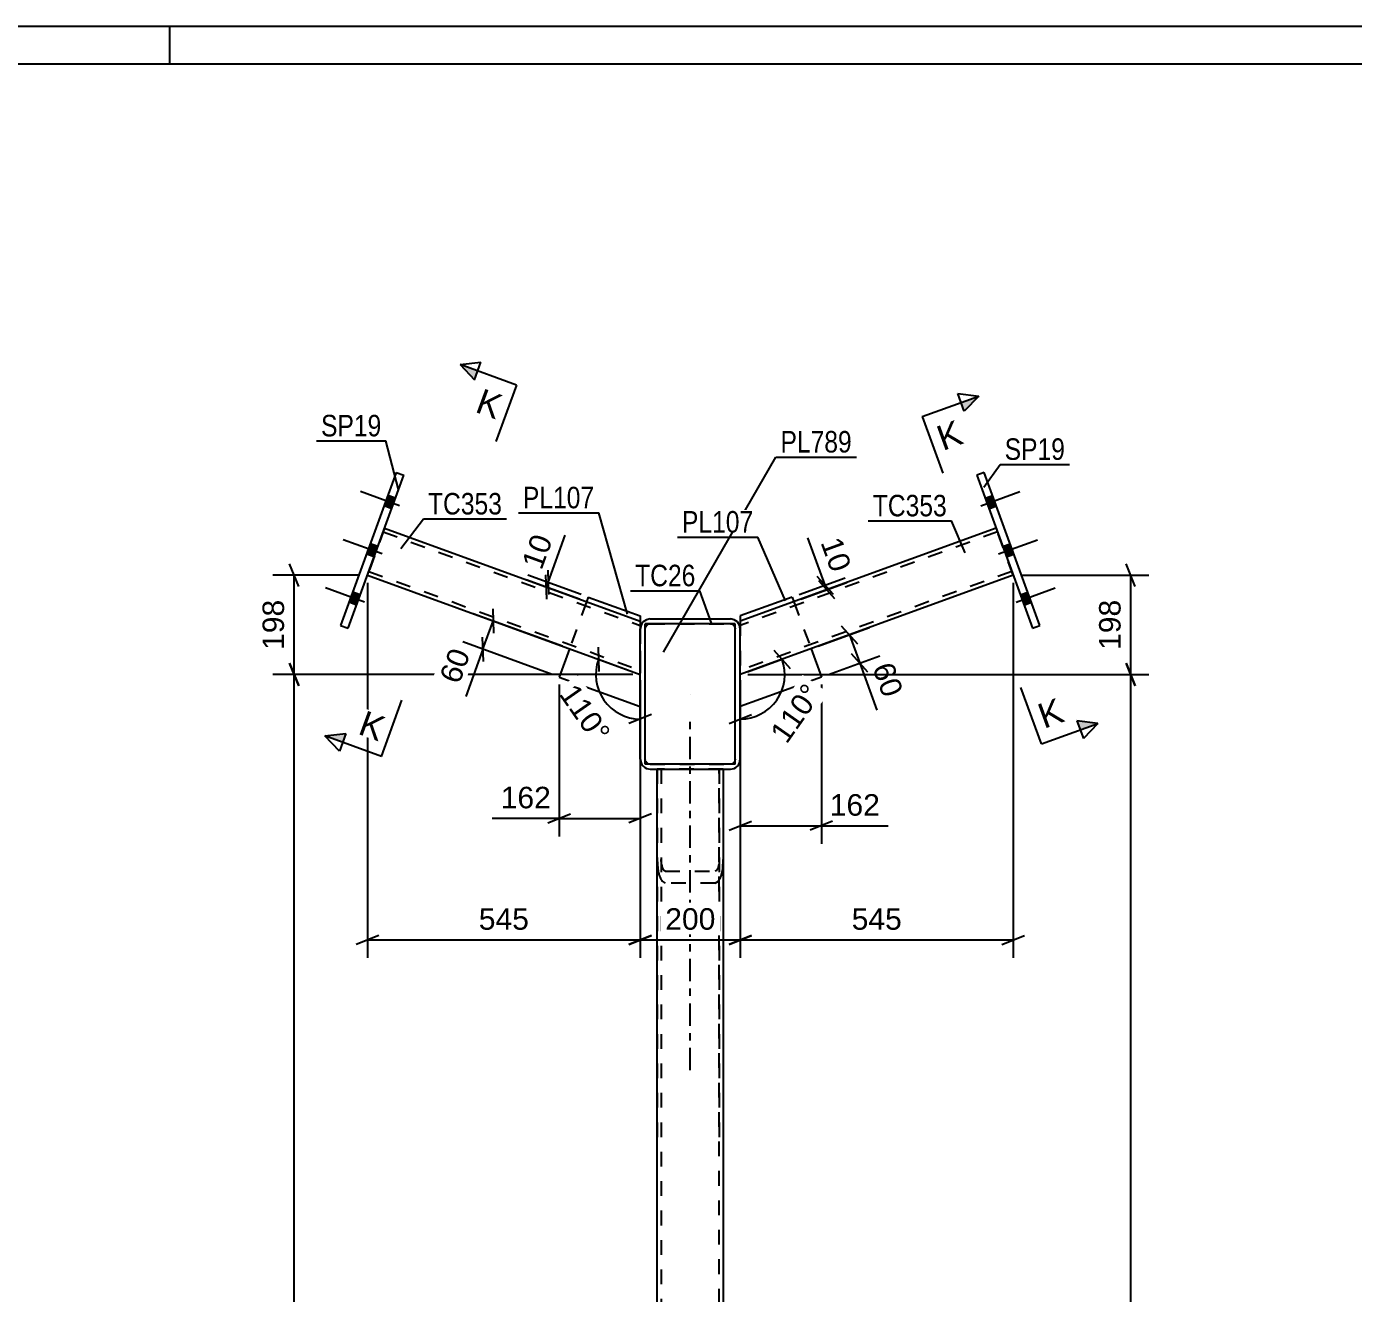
# Model space of a CAD drawing. Header units: millimetres. Extents: x -315 to 526, y -215 to 379.
# Drawn here: x 86.7 to 263.4, y 210.3 to 379 of the extents above; entities that cross this region are included whole.
import ezdxf

# ---------------------------------------------------------------- set-up
doc = ezdxf.new("R2010")
doc.units = ezdxf.units.MM
doc.linetypes.add('DXK_LINE_DOT2', pattern=[3.9198, 1.9599, -1.9599])
doc.linetypes.add('DXK_LINE_DOT3', pattern=[5.9187, 2.979, -0.9799, 0.9799, -0.9799])
doc.styles.add('Arial', font='arial.ttf', dxfattribs={"height": 0.2})
doc.styles.add('Arial Narrow', font='ARIALN.TTF', dxfattribs={"height": 0.2})

# ---------------------------------------------------------------- blocks, each defined once
blk = doc.blocks.new('Unknown-284857918-17864')
at = {"color": 5, "linetype": 'Continuous'}
for p, q in [((525.75, 378.96), (-315.25, 378.96)), ((105.75, 373.96), (105.75, 378.96)), ((520.75, 373.96), (-310.25, 373.96))]:
    blk.add_line(p, q, dxfattribs=at)
blk = doc.blocks.new('Part-284857918-33982 - 33962')
at = {"color": 2, "linetype": 'Continuous'}
for p, q in [((215.8, 312.16), (181.74, 299.77)), ((218.08, 305.9), (181.74, 292.67)), ((181.74, 299.77), (181.74, 298.74))]:
    blk.add_line(p, q, dxfattribs=at)
at = {"color": 7, "linetype": 'DXK_LINE_DOT2'}
for p, q in [((215.98, 311.66), (181.74, 299.2)), ((218.08, 305.9), (215.8, 312.16)), ((217.89, 306.4), (181.74, 293.24)), ((181.74, 299.77), (181.74, 299.44)), ((181.74, 292.67), (181.74, 298.74))]:
    blk.add_line(p, q, dxfattribs=at)
blk = doc.blocks.new('Part-284857918-33966 - 33962')
at = {"color": 7, "linetype": 'DXK_LINE_DOT3'}
blk.add_line((175.07, 239.99), (175.07, 287.28), dxfattribs=at)
at = {"color": 7, "linetype": 'DXK_LINE_DOT2'}
for p, q in [((179.47, 280.08), (170.67, 280.08)), ((170.67, 280.08), (170.67, 230.16)), ((171.21, 280.08), (171.21, 230.16)), ((178.94, 280.08), (178.94, 230.16)), ((179.47, 280.08), (179.47, 230.16)), ((170.67, 268.04), (170.75, 266.84)), ((171.25, 267.44), (171.21, 268.04)), ((178.94, 268.04), (178.9, 267.44)), ((179.39, 266.84), (179.47, 268.04)), ((171.33, 265.14), (171.74, 264.9)), ((171.74, 266.47), (171.54, 266.59)), ((171.74, 266.47), (178.41, 266.47)), ((178.61, 266.59), (178.41, 266.47)), ((178.41, 264.9), (178.81, 265.14)), ((178.41, 264.9), (171.74, 264.9))]:
    blk.add_line(p, q, dxfattribs=at)
for centre, radius, start, end in [((173.08, 267.59), 1.84, 184.5911, 212.8754), ((177.07, 267.59), 1.84, 327.1246, 355.4089), ((174.42, 267.13), 3.68, 184.5911, 212.8754), ((175.73, 267.13), 3.68, 327.1246, 355.4089)]:
    blk.add_arc(centre, radius, start, end, dxfattribs=at)
blk = doc.blocks.new('Part-284857918-33963 - 33962')
at = {"color": 2, "linetype": 'Continuous'}
for p, q in [((168.51, 299.25), (168.41, 298.74)), ((168.41, 281.41), (168.41, 298.74)), ((169.74, 300.08), (169.23, 299.98)), ((169.74, 300.08), (180.41, 300.08)), ((180.92, 299.98), (180.41, 300.08)), ((181.74, 298.74), (181.64, 299.25)), ((181.74, 281.41), (181.74, 298.74)), ((168.41, 281.41), (168.51, 280.9)), ((181.64, 280.9), (181.74, 281.41)), ((169.23, 280.18), (169.74, 280.08)), ((169.74, 280.08), (180.41, 280.08)), ((180.41, 280.08), (180.92, 280.18))]:
    blk.add_line(p, q, dxfattribs=at)
at = {"color": 7, "linetype": 'DXK_LINE_DOT2'}
for p, q in [((169.07, 298.74), (169.12, 299)), ((169.07, 281.41), (169.07, 298.74)), ((169.48, 299.36), (169.74, 299.41)), ((169.74, 299.41), (180.41, 299.41)), ((180.41, 299.41), (180.66, 299.36)), ((181.02, 299), (181.07, 298.74)), ((181.07, 281.41), (181.07, 298.74)), ((169.12, 281.16), (169.07, 281.41)), ((181.07, 281.41), (181.02, 281.16)), ((169.74, 280.74), (169.48, 280.8)), ((169.74, 280.74), (180.41, 280.74)), ((180.66, 280.8), (180.41, 280.74))]:
    blk.add_line(p, q, dxfattribs=at)
at = {"color": 7, "linetype": 'DXK_LINE_DOT3'}
blk.add_line((175.07, 290.08), (175.07, 290.08), dxfattribs=at)
at = {"color": 2, "linetype": 'Continuous'}
for centre, start, end in [((169.74, 298.74), 112.5, 157.5), ((180.41, 298.74), 22.5, 67.5), ((169.74, 281.41), 202.5, 247.5), ((180.41, 281.41), 292.5, 337.5)]:
    blk.add_arc(centre, 1.33, start, end, dxfattribs=at)
at = {"color": 7, "linetype": 'DXK_LINE_DOT2'}
for centre, start, end in [((169.74, 298.74), 112.5, 157.5), ((180.41, 298.74), 22.5, 67.5), ((169.74, 281.41), 202.5, 247.5), ((180.41, 281.41), 292.5, 337.5)]:
    blk.add_arc(centre, 0.667, start, end, dxfattribs=at)
blk = doc.blocks.new('Part-284857918-33967 - 33962')
at = {"color": 2, "linetype": 'Continuous'}
for p, q in [((170.67, 87.41), (170.67, 280.08)), ((179.47, 280.08), (179.47, 87.41))]:
    blk.add_line(p, q, dxfattribs=at)
at = {"color": 7, "linetype": 'DXK_LINE_DOT2'}
for p, q in [((170.67, 280.08), (179.47, 280.08)), ((171.21, 280.08), (171.21, 87.41)), ((178.94, 87.41), (178.94, 280.08)), ((179.47, 87.41), (170.67, 87.41))]:
    blk.add_line(p, q, dxfattribs=at)
blk = doc.blocks.new('Part-284857918-33970 - 33962')
at = {"color": 7, "linetype": 'DXK_LINE_DOT2'}
for p, q in [((134.35, 312.16), (132.07, 305.9)), ((134.17, 311.66), (168.41, 299.2)), ((132.25, 306.4), (168.41, 293.24)), ((168.41, 298.74), (168.41, 292.67))]:
    blk.add_line(p, q, dxfattribs=at)
at = {"color": 2, "linetype": 'Continuous'}
for p, q in [((134.35, 312.16), (168.41, 299.77)), ((132.07, 305.9), (168.41, 292.67)), ((168.41, 299.77), (168.41, 298.74))]:
    blk.add_line(p, q, dxfattribs=at)
blk = doc.blocks.new('Part-284857918-33983 - 33962')
at = {"color": 2, "linetype": 'Continuous'}
for p, q in [((214.23, 319.58), (213.23, 319.21)), ((213.23, 319.21), (220.64, 298.85)), ((221.64, 299.22), (214.23, 319.58)), ((220.64, 298.85), (221.64, 299.22))]:
    blk.add_line(p, q, dxfattribs=at)
blk = doc.blocks.new('Part-284857918-33984 - 33962')
at = {"color": 2, "linetype": 'Continuous'}
for p, q in [((135.91, 319.58), (128.5, 299.22)), ((129.51, 298.85), (136.92, 319.21)), ((135.91, 319.58), (136.92, 319.21)), ((128.5, 299.22), (129.51, 298.85))]:
    blk.add_line(p, q, dxfattribs=at)
blk = doc.blocks.new('Part-284857918-33995 - 33962')
at = {"color": 2, "linetype": 'Continuous'}
for p, q in [((188.65, 302.99), (181.74, 300.48)), ((188.65, 302.99), (188.88, 302.37)), ((181.74, 300.48), (181.74, 299.77)), ((191.16, 296.1), (192.53, 292.34)), ((192.53, 292.34), (181.74, 288.42))]:
    blk.add_line(p, q, dxfattribs=at)
at = {"color": 7, "linetype": 'DXK_LINE_DOT2'}
for p, q in [((188.88, 302.37), (191.16, 296.1)), ((181.74, 299.77), (181.74, 288.42))]:
    blk.add_line(p, q, dxfattribs=at)
blk = doc.blocks.new('Part-284857918-33996 - 33962')
at = {"color": 7, "linetype": 'DXK_LINE_DOT2'}
for p, q in [((161.27, 302.37), (158.99, 296.1)), ((168.41, 299.77), (168.41, 288.42))]:
    blk.add_line(p, q, dxfattribs=at)
at = {"color": 2, "linetype": 'Continuous'}
for p, q in [((161.49, 302.99), (161.27, 302.37)), ((161.49, 302.99), (168.41, 300.48)), ((168.41, 300.48), (168.41, 299.77)), ((158.99, 296.1), (157.62, 292.34)), ((157.62, 292.34), (168.41, 288.42))]:
    blk.add_line(p, q, dxfattribs=at)
blk = doc.blocks.new('Part-284857918-34029 - 33962')
at = {"color": 2, "linetype": 'Continuous'}
for p, q in [((169.07, 280.74), (169.07, 299.41)), ((181.07, 299.41), (169.07, 299.41)), ((181.07, 280.74), (181.07, 299.41)), ((181.07, 280.74), (169.07, 280.74))]:
    blk.add_line(p, q, dxfattribs=at)
blk = doc.blocks.new('Bolt-284857918-34073 - 33962')
at = {"linetype": 'Continuous'}
for points in [[(214.35, 316.14), (214.85, 314.76), (215.85, 315.13), (215.35, 316.51)], [(214.35, 316.14), (214.85, 314.76), (215.85, 315.13), (215.35, 316.51)], [(214.35, 316.14), (214.85, 314.76), (215.85, 315.13), (215.35, 316.51)], [(216.68, 309.72), (217.19, 308.34), (218.19, 308.71), (217.69, 310.09)], [(216.68, 309.72), (217.19, 308.34), (218.19, 308.71), (217.69, 310.09)], [(219.02, 303.3), (219.52, 301.92), (220.53, 302.29), (220.02, 303.66)], [(219.02, 303.3), (219.52, 301.92), (220.53, 302.29), (220.02, 303.66)], [(219.02, 303.3), (219.52, 301.92), (220.53, 302.29), (220.02, 303.66)]]:
    blk.add_hatch(color=1, dxfattribs=at).paths.add_polyline_path(points)
at = {"color": 1, "linetype": 'Continuous'}
for p, q in [((213.78, 315.16), (218.98, 317.05)), ((213.78, 315.16), (218.98, 317.05)), ((213.78, 315.16), (218.98, 317.05)), ((214.35, 316.14), (215.35, 316.51)), ((214.35, 316.14), (215.35, 316.51)), ((214.35, 316.14), (215.35, 316.51)), ((214.85, 314.76), (215.85, 315.13)), ((214.85, 314.76), (215.85, 315.13)), ((214.85, 314.76), (215.85, 315.13)), ((216.12, 308.74), (221.32, 310.63)), ((216.12, 308.74), (221.32, 310.63)), ((216.68, 309.72), (217.69, 310.09)), ((216.68, 309.72), (217.69, 310.09)), ((217.19, 308.34), (218.19, 308.71)), ((217.19, 308.34), (218.19, 308.71)), ((218.46, 302.31), (223.66, 304.21)), ((218.46, 302.31), (223.66, 304.21)), ((218.46, 302.31), (223.66, 304.21)), ((219.02, 303.3), (220.02, 303.66)), ((219.02, 303.3), (220.02, 303.66)), ((219.02, 303.3), (220.02, 303.66)), ((219.52, 301.92), (220.53, 302.29)), ((219.52, 301.92), (220.53, 302.29)), ((219.52, 301.92), (220.53, 302.29))]:
    blk.add_line(p, q, dxfattribs=at)
blk = doc.blocks.new('Bolt-284857918-34074 - 33962')
at = {"linetype": 'Continuous'}
for points in [[(135.3, 314.76), (135.8, 316.14), (134.8, 316.51), (134.3, 315.13)], [(135.3, 314.76), (135.8, 316.14), (134.8, 316.51), (134.3, 315.13)], [(135.3, 314.76), (135.8, 316.14), (134.8, 316.51), (134.3, 315.13)], [(132.96, 308.34), (133.46, 309.72), (132.46, 310.09), (131.96, 308.71)], [(132.96, 308.34), (133.46, 309.72), (132.46, 310.09), (131.96, 308.71)], [(130.62, 301.92), (131.12, 303.3), (130.12, 303.66), (129.62, 302.29)], [(130.62, 301.92), (131.12, 303.3), (130.12, 303.66), (129.62, 302.29)], [(130.62, 301.92), (131.12, 303.3), (130.12, 303.66), (129.62, 302.29)]]:
    blk.add_hatch(color=1, dxfattribs=at).paths.add_polyline_path(points)
at = {"color": 1, "linetype": 'Continuous'}
for p, q in [((136.36, 315.16), (131.16, 317.05)), ((136.36, 315.16), (131.16, 317.05)), ((136.36, 315.16), (131.16, 317.05)), ((135.8, 316.14), (134.8, 316.51)), ((135.8, 316.14), (134.8, 316.51)), ((135.8, 316.14), (134.8, 316.51)), ((135.3, 314.76), (134.3, 315.13)), ((135.3, 314.76), (134.3, 315.13)), ((135.3, 314.76), (134.3, 315.13)), ((134.03, 308.74), (128.83, 310.63)), ((134.03, 308.74), (128.83, 310.63)), ((133.46, 309.72), (132.46, 310.09)), ((133.46, 309.72), (132.46, 310.09)), ((132.96, 308.34), (131.96, 308.71)), ((132.96, 308.34), (131.96, 308.71)), ((131.69, 302.31), (126.49, 304.21)), ((131.69, 302.31), (126.49, 304.21)), ((131.69, 302.31), (126.49, 304.21)), ((130.62, 301.92), (129.62, 302.29)), ((130.62, 301.92), (129.62, 302.29)), ((130.62, 301.92), (129.62, 302.29)), ((131.12, 303.3), (130.12, 303.66)), ((131.12, 303.3), (130.12, 303.66)), ((131.12, 303.3), (130.12, 303.66))]:
    blk.add_line(p, q, dxfattribs=at)
blk = doc.blocks.new('StraightDimension-284857918-35033 - 33962')
at = {"color": 7, "linetype": 'Continuous'}
for p, q in [((192.53, 291.34), (192.53, 270.13)), ((181.74, 287.42), (181.74, 270.13)), ((180.24, 271.93), (183.24, 273.13)), ((181.74, 272.53), (192.53, 272.53)), ((194.03, 273.13), (191.03, 271.93))]:
    blk.add_line(p, q, dxfattribs=at)
at = {"color": 0}
blk.add_wipeout([(200.93, 273.28), (200.93, 277.48), (193.05, 277.48), (193.05, 273.28)], dxfattribs=at)
at = {"color": 7, "linetype": 'Continuous'}
blk.add_line((192.53, 272.53), (201.45, 272.53), dxfattribs=at)
blk.add_line((192.53, 272.53), (201.45, 272.53), dxfattribs=at)
at = {"color": 3, "style": 'Arial'}
blk.add_text('162', height=2.865, dxfattribs=at).set_placement((193.65, 273.88))
blk = doc.blocks.new('StraightDimension-284857918-35186 - 33962')
at = {"color": 7, "linetype": 'Continuous'}
for p, q in [((192.1, 296.45), (198.95, 298.94)), ((195.19, 299.17), (197.34, 296.76)), ((196.27, 297.96), (197.64, 294.2)), ((193.47, 292.69), (200.31, 295.18)), ((198.71, 293), (196.56, 295.41))]:
    blk.add_line(p, q, dxfattribs=at)
at = {"color": 0}
blk.add_wipeout([(200.45, 288.66), (204.4, 290.1), (202.47, 295.4), (198.52, 293.97)], dxfattribs=at)
at = {"color": 7, "linetype": 'Continuous'}
blk.add_line((197.64, 294.2), (199.93, 287.91), dxfattribs=at)
blk.add_line((197.64, 294.2), (199.93, 287.91), dxfattribs=at)
at = {"color": 3, "style": 'Arial'}
blk.add_text('60', height=2.865, rotation=-69.9983, dxfattribs=at).set_placement((199.29, 293.61))
blk = doc.blocks.new('StraightDimension-284857918-34907 - 33962')
at = {"color": 7, "linetype": 'Continuous'}
for p, q in [((131.07, 305.9), (119.46, 305.9)), ((122.91, 304.4), (121.71, 307.4)), ((122.31, 292.67), (122.31, 305.9)), ((121.71, 294.17), (122.91, 291.17)), ((167.41, 292.67), (119.46, 292.67))]:
    blk.add_line(p, q, dxfattribs=at)
at = {"color": 0}
blk.add_wipeout([(121.56, 303.22), (117.36, 303.22), (117.36, 295.35), (121.56, 295.35)], dxfattribs=at)
at = {"color": 3, "style": 'Arial'}
blk.add_text('198', height=2.865, rotation=90.0002, dxfattribs=at).set_placement((120.96, 295.95))
blk = doc.blocks.new('AngleDimension-284857918-35291 - 33962')
at = {"color": 7, "linetype": 'Continuous'}
for p, q in [((162.79, 296.31), (162.89, 293.09)), ((162.84, 294.7), (168.41, 292.67)), ((168.41, 286.75), (168.41, 292.67)), ((168.41, 291.67), (168.41, 286.75)), ((169.91, 287.35), (166.91, 286.15))]:
    blk.add_line(p, q, dxfattribs=at)
blk.add_arc((168.41, 292.67), 5.92, 160, 270, dxfattribs=at)
at = {"color": 0}
blk.add_wipeout([(162.09, 282.47), (165.53, 284.88), (160.1, 292.64), (156.66, 290.23)], dxfattribs=at)
at = {"color": 3, "style": 'Arial'}
blk.add_text('110°', height=2.865, rotation=-54.9982, dxfattribs=at).set_placement((157.5, 290.08))
blk = doc.blocks.new('StraightDimension-284857918-34908 - 33962')
at = {"color": 7, "linetype": 'Continuous'}
for p, q in [((122.91, 291.17), (121.71, 294.17)), ((167.41, 292.67), (119.46, 292.67)), ((122.31, 67.41), (122.31, 292.67)), ((168.74, 67.41), (119.46, 67.41)), ((121.71, 68.91), (122.91, 65.91))]:
    blk.add_line(p, q, dxfattribs=at)
at = {"color": 0}
blk.add_wipeout([(121.56, 185.09), (117.36, 185.09), (117.36, 175), (121.56, 175)], dxfattribs=at)
at = {"color": 3, "style": 'Arial'}
blk.add_text('3379', height=2.865, rotation=90.0002, dxfattribs=at).set_placement((120.96, 175.6))
blk = doc.blocks.new('StraightDimension-284857918-34928 - 33962')
at = {"color": 7, "linetype": 'Continuous'}
for p, q in [((219.08, 305.9), (236.14, 305.9)), ((234.34, 304.4), (233.14, 307.4)), ((233.74, 292.67), (233.74, 305.9)), ((233.14, 294.17), (234.34, 291.17)), ((182.74, 292.67), (236.14, 292.67))]:
    blk.add_line(p, q, dxfattribs=at)
at = {"color": 0}
blk.add_wipeout([(232.99, 303.22), (228.79, 303.22), (228.79, 295.35), (232.99, 295.35)], dxfattribs=at)
at = {"color": 3, "style": 'Arial'}
blk.add_text('198', height=2.865, rotation=90.0002, dxfattribs=at).set_placement((232.39, 295.95))
blk = doc.blocks.new('StraightDimension-284857918-34929 - 33962')
at = {"color": 7, "linetype": 'Continuous'}
for p, q in [((234.34, 291.17), (233.14, 294.17)), ((182.74, 292.67), (236.14, 292.67)), ((233.74, 67.41), (233.74, 292.67)), ((181.41, 67.41), (236.14, 67.41)), ((233.14, 68.91), (234.34, 65.91))]:
    blk.add_line(p, q, dxfattribs=at)
at = {"color": 0}
blk.add_wipeout([(232.99, 185.09), (228.79, 185.09), (228.79, 175), (232.99, 175)], dxfattribs=at)
at = {"color": 3, "style": 'Arial'}
blk.add_text('3379', height=2.865, rotation=90.0002, dxfattribs=at).set_placement((232.39, 175.6))
blk = doc.blocks.new('StraightDimension-284857918-35035 - 33962')
at = {"color": 7, "linetype": 'Continuous'}
for p, q in [((157.62, 291.34), (157.62, 271.11)), ((168.41, 287.39), (168.41, 271.11)), ((156.12, 272.91), (159.12, 274.11)), ((169.91, 274.11), (166.91, 272.91)), ((157.62, 273.51), (168.41, 273.51))]:
    blk.add_line(p, q, dxfattribs=at)
at = {"color": 0}
blk.add_wipeout([(157.09, 274.26), (157.09, 278.46), (149.22, 278.46), (149.22, 274.26)], dxfattribs=at)
at = {"color": 7, "linetype": 'Continuous'}
blk.add_line((157.62, 273.51), (148.7, 273.51), dxfattribs=at)
blk.add_line((157.62, 273.51), (148.7, 273.51), dxfattribs=at)
at = {"color": 3, "style": 'Arial'}
blk.add_text('162', height=2.865, dxfattribs=at).set_placement((149.82, 274.86))
blk = doc.blocks.new('StraightDimension-284857918-35130 - 33962')
at = {"color": 7, "linetype": 'Continuous'}
for p, q in [((158.05, 296.45), (146.15, 300.77)), ((148.78, 301.41), (148.88, 298.19)), ((147.46, 296.04), (148.83, 299.8)), ((156.68, 292.69), (144.78, 297.01)), ((147.51, 294.43), (147.41, 297.65))]:
    blk.add_line(p, q, dxfattribs=at)
at = {"color": 0}
blk.add_wipeout([(146.58, 295.8), (142.63, 297.24), (140.7, 291.93), (144.65, 290.5)], dxfattribs=at)
at = {"color": 7, "linetype": 'Continuous'}
blk.add_line((147.46, 296.04), (145.17, 289.75), dxfattribs=at)
blk.add_line((147.46, 296.04), (145.17, 289.75), dxfattribs=at)
at = {"color": 3, "style": 'Arial'}
blk.add_text('60', height=2.865, rotation=69.9983, dxfattribs=at).set_placement((144.29, 291.27))
blk = doc.blocks.new('StraightDimension-284857918-35148 - 33962')
at = {"color": 7, "linetype": 'Continuous'}
for p, q in [((160.55, 303.34), (153.45, 305.92)), ((155.95, 302.71), (155.85, 305.93)), ((156.08, 306.56), (156.18, 303.33)), ((160.33, 302.71), (153.22, 305.29)), ((155.9, 304.32), (156.13, 304.95))]:
    blk.add_line(p, q, dxfattribs=at)
at = {"color": 0}
blk.add_wipeout([(157.54, 311), (153.59, 312.44), (151.66, 307.13), (155.61, 305.7)], dxfattribs=at)
at = {"color": 7, "linetype": 'Continuous'}
blk.add_line((156.13, 304.95), (158.42, 311.24), dxfattribs=at)
blk.add_line((156.13, 304.95), (158.42, 311.24), dxfattribs=at)
at = {"color": 3, "style": 'Arial'}
blk.add_text('10', height=2.865, rotation=69.9983, dxfattribs=at).set_placement((155.25, 306.46))
blk = doc.blocks.new('StraightDimension-284857918-35168 - 33962')
at = {"color": 7, "linetype": 'Continuous'}
for p, q in [((191.95, 305.79), (194.1, 303.38)), ((189.59, 303.34), (195.7, 305.56)), ((189.82, 302.71), (195.93, 304.93)), ((194.33, 302.76), (192.18, 305.16)), ((193.02, 304.58), (193.25, 303.96))]:
    blk.add_line(p, q, dxfattribs=at)
at = {"color": 0}
blk.add_wipeout([(193.55, 305.33), (197.5, 306.77), (195.57, 312.08), (191.62, 310.64)], dxfattribs=at)
at = {"color": 7, "linetype": 'Continuous'}
blk.add_line((193.02, 304.58), (190.73, 310.88), dxfattribs=at)
blk.add_line((193.02, 304.58), (190.73, 310.88), dxfattribs=at)
at = {"color": 3, "style": 'Arial'}
blk.add_text('10', height=2.865, rotation=-69.9983, dxfattribs=at).set_placement((192.39, 310.28))
blk = doc.blocks.new('StraightDimension-284857918-35204 - 33962')
at = {"color": 7, "linetype": 'Continuous'}
for p, q in [((218.08, 304.9), (218.08, 254.94)), ((181.74, 291.67), (181.74, 254.94)), ((183.24, 257.94), (180.24, 256.74)), ((181.74, 257.34), (218.08, 257.34)), ((216.58, 256.74), (219.58, 257.94))]:
    blk.add_line(p, q, dxfattribs=at)
at = {"color": 0}
blk.add_wipeout([(203.84, 258.09), (203.84, 262.29), (195.97, 262.29), (195.97, 258.09)], dxfattribs=at)
at = {"color": 3, "style": 'Arial'}
blk.add_text('545', height=2.865, dxfattribs=at).set_placement((196.57, 258.69))
blk = doc.blocks.new('StraightDimension-284857918-35205 - 33962')
at = {"color": 7, "linetype": 'Continuous'}
for p, q in [((168.41, 291.67), (168.41, 254.94)), ((181.74, 291.67), (181.74, 254.94)), ((169.91, 257.94), (166.91, 256.74)), ((168.41, 257.34), (181.74, 257.34)), ((180.24, 256.74), (183.24, 257.94))]:
    blk.add_line(p, q, dxfattribs=at)
at = {"color": 0}
blk.add_wipeout([(179.01, 258.09), (179.01, 262.29), (171.14, 262.29), (171.14, 258.09)], dxfattribs=at)
at = {"color": 3, "style": 'Arial'}
blk.add_text('200', height=2.865, dxfattribs=at).set_placement((171.74, 258.69))
blk = doc.blocks.new('StraightDimension-284857918-35206 - 33962')
at = {"color": 7, "linetype": 'Continuous'}
for p, q in [((132.07, 304.9), (132.07, 254.94)), ((168.41, 291.67), (168.41, 254.94)), ((133.57, 257.94), (130.57, 256.74)), ((132.07, 257.34), (168.41, 257.34)), ((166.91, 256.74), (169.91, 257.94))]:
    blk.add_line(p, q, dxfattribs=at)
at = {"color": 0}
blk.add_wipeout([(154.17, 258.09), (154.17, 262.29), (146.3, 262.29), (146.3, 258.09)], dxfattribs=at)
at = {"color": 3, "style": 'Arial'}
blk.add_text('545', height=2.865, dxfattribs=at).set_placement((146.9, 258.69))
blk = doc.blocks.new('AngleDimension-284857918-35295 - 33962')
at = {"color": 7, "linetype": 'Continuous'}
for p, q in [((186.22, 295.9), (188.38, 293.49)), ((187.3, 294.7), (181.74, 292.67)), ((182.68, 293.02), (187.3, 294.7)), ((181.74, 286.76), (181.74, 292.67)), ((180.24, 286.16), (183.24, 287.36))]:
    blk.add_line(p, q, dxfattribs=at)
blk.add_arc((181.74, 292.67), 5.92, 270, 19.9997, dxfattribs=at)
at = {"color": 0}
blk.add_wipeout([(193.48, 290.23), (190.04, 292.64), (184.61, 284.89), (188.05, 282.48)], dxfattribs=at)
at = {"color": 3, "style": 'Arial'}
blk.add_text('110°', height=2.865, rotation=54.9982, dxfattribs=at).set_placement((187.9, 283.31))
blk = doc.blocks.new('Mark-284857918-35329 - 33962')
at = {"color": 0}
blk.add_wipeout([(224.99, 321.26), (224.99, 324.26), (216.95, 324.26), (216.95, 321.26)], dxfattribs=at)
blk.add_wipeout([(224.99, 321.26), (224.99, 324.26), (216.95, 324.26), (216.95, 321.26)], dxfattribs=at)
at = {"color": 30, "linetype": 'Continuous'}
for p, q in [((214.19, 317.62), (216.35, 320.66)), ((216.35, 320.66), (225.59, 320.66))]:
    blk.add_line(p, q, dxfattribs=at)
at = {"color": 3, "style": 'Arial Narrow'}
blk.add_text('SP19', height=2.863, dxfattribs=at).set_placement((216.95, 321.26))
blk = doc.blocks.new('Mark-284857918-37553 - 33962')
at = {"color": 0}
blk.add_wipeout([(196.6, 322.24), (196.6, 325.24), (187.09, 325.24), (187.09, 322.24)], dxfattribs=at)
blk.add_wipeout([(196.6, 322.24), (196.6, 325.24), (187.09, 325.24), (187.09, 322.24)], dxfattribs=at)
at = {"color": 30, "linetype": 'Continuous'}
for p, q in [((171.49, 295.66), (186.49, 321.64)), ((186.49, 321.64), (197.2, 321.64))]:
    blk.add_line(p, q, dxfattribs=at)
at = {"color": 3, "style": 'Arial Narrow'}
blk.add_text('PL789', height=2.863, dxfattribs=at).set_placement((187.09, 322.24))
blk = doc.blocks.new('Mark-284857918-35306 - 33962')
at = {"color": 0}
blk.add_wipeout([(175.76, 304.43), (175.76, 307.43), (167.73, 307.43), (167.73, 304.43)], dxfattribs=at)
blk.add_wipeout([(175.76, 304.43), (175.76, 307.43), (167.73, 307.43), (167.73, 304.43)], dxfattribs=at)
at = {"color": 30, "linetype": 'Continuous'}
for p in [(167.13, 303.83), (177.88, 299.51)]:
    blk.add_line(p, (176.36, 303.83), dxfattribs=at)
at = {"color": 3, "style": 'Arial Narrow'}
blk.add_text('TC26', height=2.863, dxfattribs=at).set_placement((167.73, 304.43))
blk = doc.blocks.new('Mark-284857918-34724 - 33962')
at = {"color": 0}
blk.add_wipeout([(209.26, 313.74), (209.26, 316.74), (199.39, 316.74), (199.39, 313.74)], dxfattribs=at)
blk.add_wipeout([(209.26, 313.74), (209.26, 316.74), (199.39, 316.74), (199.39, 313.74)], dxfattribs=at)
at = {"color": 30, "linetype": 'Continuous'}
for p in [(198.79, 313.14), (211.71, 308.87)]:
    blk.add_line(p, (209.86, 313.14), dxfattribs=at)
at = {"color": 3, "style": 'Arial Narrow'}
blk.add_text('TC353', height=2.863, dxfattribs=at).set_placement((199.39, 313.74))
blk = doc.blocks.new('SectionMark-284857918-36430 - 33962')
at = {"linetype": 'Continuous'}
for points in [[(146.76, 333.1), (146.33, 331.93), (144.41, 333.96)], [(129.19, 284.82), (128.76, 283.64), (126.41, 284.5)]]:
    blk.add_hatch(color=6, dxfattribs=at).paths.add_polyline_path(points)
at = {"color": 6, "linetype": 'Continuous'}
for p, q in [((144.41, 333.96), (147.19, 334.27)), ((146.33, 331.93), (147.19, 334.27)), ((144.41, 333.96), (146.33, 331.93)), ((126.41, 284.5), (129.19, 284.82)), ((129.19, 284.82), (128.33, 282.47)), ((128.33, 282.47), (126.41, 284.5))]:
    blk.add_line(p, q, dxfattribs=at)
at = {"color": 0, "linetype": 'Continuous'}
for points in [[(149.19, 326.63), (150.39, 329.92), (147.47, 330.98), (146.27, 327.69)], [(133.59, 283.75), (134.78, 287.04), (131.86, 288.1), (130.66, 284.81)]]:
    blk.add_wipeout(points, dxfattribs=at)
at = {"color": 6, "linetype": 'Continuous'}
for p, q in [((151.93, 331.22), (144.41, 333.96)), ((151.93, 331.22), (149.19, 323.7)), ((133.93, 281.76), (136.66, 289.28)), ((133.93, 281.76), (126.41, 284.5))]:
    blk.add_line(p, q, dxfattribs=at)
at = {"color": 3, "linetype": 'Continuous', "style": 'Arial'}
for p in [(146.27, 327.69), (130.66, 284.81)]:
    blk.add_text('K', height=3.34, rotation=-20.002, dxfattribs=at).set_placement(p)
blk = doc.blocks.new('Mark-284857918-35298 - 33962')
at = {"color": 0}
blk.add_wipeout([(183.47, 311.58), (183.47, 314.58), (173.97, 314.58), (173.97, 311.58)], dxfattribs=at)
blk.add_wipeout([(183.47, 311.58), (183.47, 314.58), (173.97, 314.58), (173.97, 311.58)], dxfattribs=at)
at = {"color": 30, "linetype": 'Continuous'}
for p in [(173.37, 310.98), (187.74, 302.48)]:
    blk.add_line(p, (184.07, 310.98), dxfattribs=at)
at = {"color": 3, "style": 'Arial Narrow'}
blk.add_text('PL107', height=2.863, dxfattribs=at).set_placement((173.97, 311.58))
blk = doc.blocks.new('Mark-284857918-35301 - 33962')
at = {"color": 0}
blk.add_wipeout([(162.28, 314.81), (162.28, 317.81), (152.78, 317.81), (152.78, 314.81)], dxfattribs=at)
blk.add_wipeout([(162.28, 314.81), (162.28, 317.81), (152.78, 317.81), (152.78, 314.81)], dxfattribs=at)
at = {"color": 30, "linetype": 'Continuous'}
for p in [(152.18, 314.21), (166.73, 300.73)]:
    blk.add_line(p, (162.88, 314.21), dxfattribs=at)
at = {"color": 3, "style": 'Arial Narrow'}
blk.add_text('PL107', height=2.863, dxfattribs=at).set_placement((152.78, 314.81))
blk = doc.blocks.new('Mark-284857918-35317 - 33962')
at = {"color": 0}
blk.add_wipeout([(133.93, 324.39), (133.93, 327.39), (125.89, 327.39), (125.89, 324.39)], dxfattribs=at)
blk.add_wipeout([(133.93, 324.39), (133.93, 327.39), (125.89, 327.39), (125.89, 324.39)], dxfattribs=at)
at = {"color": 30, "linetype": 'Continuous'}
for p in [(125.29, 323.79), (136.22, 317.31)]:
    blk.add_line(p, (134.53, 323.79), dxfattribs=at)
at = {"color": 3, "style": 'Arial Narrow'}
blk.add_text('SP19', height=2.863, dxfattribs=at).set_placement((125.89, 324.39))
blk = doc.blocks.new('Mark-284857918-35323 - 33962')
at = {"color": 0}
blk.add_wipeout([(150, 313.99), (150, 316.99), (140.14, 316.99), (140.14, 313.99)], dxfattribs=at)
blk.add_wipeout([(150, 313.99), (150, 316.99), (140.14, 316.99), (140.14, 313.99)], dxfattribs=at)
at = {"color": 30, "linetype": 'Continuous'}
for p, q in [((136.52, 309.45), (139.54, 313.39)), ((139.54, 313.39), (150.6, 313.39))]:
    blk.add_line(p, q, dxfattribs=at)
at = {"color": 3, "style": 'Arial Narrow'}
blk.add_text('TC353', height=2.863, dxfattribs=at).set_placement((140.14, 313.99))
blk = doc.blocks.new('SectionMark-284857918-36593 - 33962')
at = {"linetype": 'Continuous'}
for points in [[(211.57, 327.73), (211.14, 328.91), (213.49, 329.76)], [(227.01, 285.31), (226.58, 286.49), (229.35, 286.17)]]:
    blk.add_hatch(color=6, dxfattribs=at).paths.add_polyline_path(points)
at = {"color": 6, "linetype": 'Continuous'}
for p, q in [((211.57, 327.73), (210.71, 330.08)), ((210.71, 330.08), (213.49, 329.76)), ((213.49, 329.76), (211.57, 327.73)), ((229.35, 286.17), (226.58, 286.49)), ((226.58, 286.49), (227.43, 284.14)), ((229.35, 286.17), (227.43, 284.14))]:
    blk.add_line(p, q, dxfattribs=at)
at = {"color": 0, "linetype": 'Continuous'}
for points in [[(211.63, 323.5), (210.43, 326.79), (207.51, 325.72), (208.71, 322.43)], [(225.1, 286.48), (223.9, 289.77), (220.98, 288.71), (222.18, 285.42)]]:
    blk.add_wipeout(points, dxfattribs=at)
at = {"color": 6, "linetype": 'Continuous'}
for p, q in [((205.97, 327.03), (213.49, 329.76)), ((205.97, 327.03), (208.71, 319.51)), ((221.84, 283.43), (219.1, 290.95)), ((221.84, 283.43), (229.35, 286.17))]:
    blk.add_line(p, q, dxfattribs=at)
at = {"color": 3, "linetype": 'Continuous', "style": 'Arial'}
for p in [(208.71, 322.43), (222.18, 285.42)]:
    blk.add_text('K', height=3.34, rotation=20.002, dxfattribs=at).set_placement(p)

msp = doc.modelspace()

# ---------------------------------------------------------------- block references
for name in ['Unknown-284857918-17864', 'Part-284857918-33984 - 33962', 'Part-284857918-33983 - 33962', 'Bolt-284857918-34074 - 33962', 'Bolt-284857918-34073 - 33962', 'Part-284857918-33970 - 33962', 'Part-284857918-33982 - 33962', 'Part-284857918-33996 - 33962', 'Part-284857918-33995 - 33962', 'Part-284857918-33963 - 33962', 'Part-284857918-34029 - 33962', 'Part-284857918-33966 - 33962', 'Part-284857918-33967 - 33962']:
    msp.add_blockref(name, (0, 0))

# ---------------------------------------------------------------- next in the draw order: block references
for name in ['Mark-284857918-35329 - 33962', 'Mark-284857918-34724 - 33962', 'StraightDimension-284857918-34907 - 33962', 'StraightDimension-284857918-35033 - 33962']:
    msp.add_blockref(name, (0, 0))

# ---------------------------------------------------------------- next in the draw order: block references
for name in ['StraightDimension-284857918-35148 - 33962', 'StraightDimension-284857918-35186 - 33962', 'AngleDimension-284857918-35291 - 33962']:
    msp.add_blockref(name, (0, 0))

# ---------------------------------------------------------------- next in the draw order: block references
for name in ['StraightDimension-284857918-34928 - 33962', 'StraightDimension-284857918-34908 - 33962']:
    msp.add_blockref(name, (0, 0))

# ---------------------------------------------------------------- next in the draw order: block references
for name in ['StraightDimension-284857918-35168 - 33962', 'StraightDimension-284857918-34929 - 33962', 'StraightDimension-284857918-35035 - 33962']:
    msp.add_blockref(name, (0, 0))

# ---------------------------------------------------------------- next in the draw order: block references
for name in ['StraightDimension-284857918-35204 - 33962', 'StraightDimension-284857918-35130 - 33962']:
    msp.add_blockref(name, (0, 0))

# ---------------------------------------------------------------- next in the draw order: block references
for name in ['SectionMark-284857918-36593 - 33962', 'StraightDimension-284857918-35205 - 33962']:
    msp.add_blockref(name, (0, 0))

# ---------------------------------------------------------------- next in the draw order: block references
for name in ['StraightDimension-284857918-35206 - 33962', 'AngleDimension-284857918-35295 - 33962']:
    msp.add_blockref(name, (0, 0))

# ---------------------------------------------------------------- next in the draw order: block references
for name in ['SectionMark-284857918-36430 - 33962', 'Mark-284857918-37553 - 33962']:
    msp.add_blockref(name, (0, 0))

# ---------------------------------------------------------------- next in the draw order: block references
for name in ['Mark-284857918-35317 - 33962', 'Mark-284857918-35306 - 33962']:
    msp.add_blockref(name, (0, 0))

# ---------------------------------------------------------------- next in the draw order: block references
for name in ['Mark-284857918-35323 - 33962', 'Mark-284857918-35301 - 33962', 'Mark-284857918-35298 - 33962']:
    msp.add_blockref(name, (0, 0))

doc.saveas('drawing.dxf')
